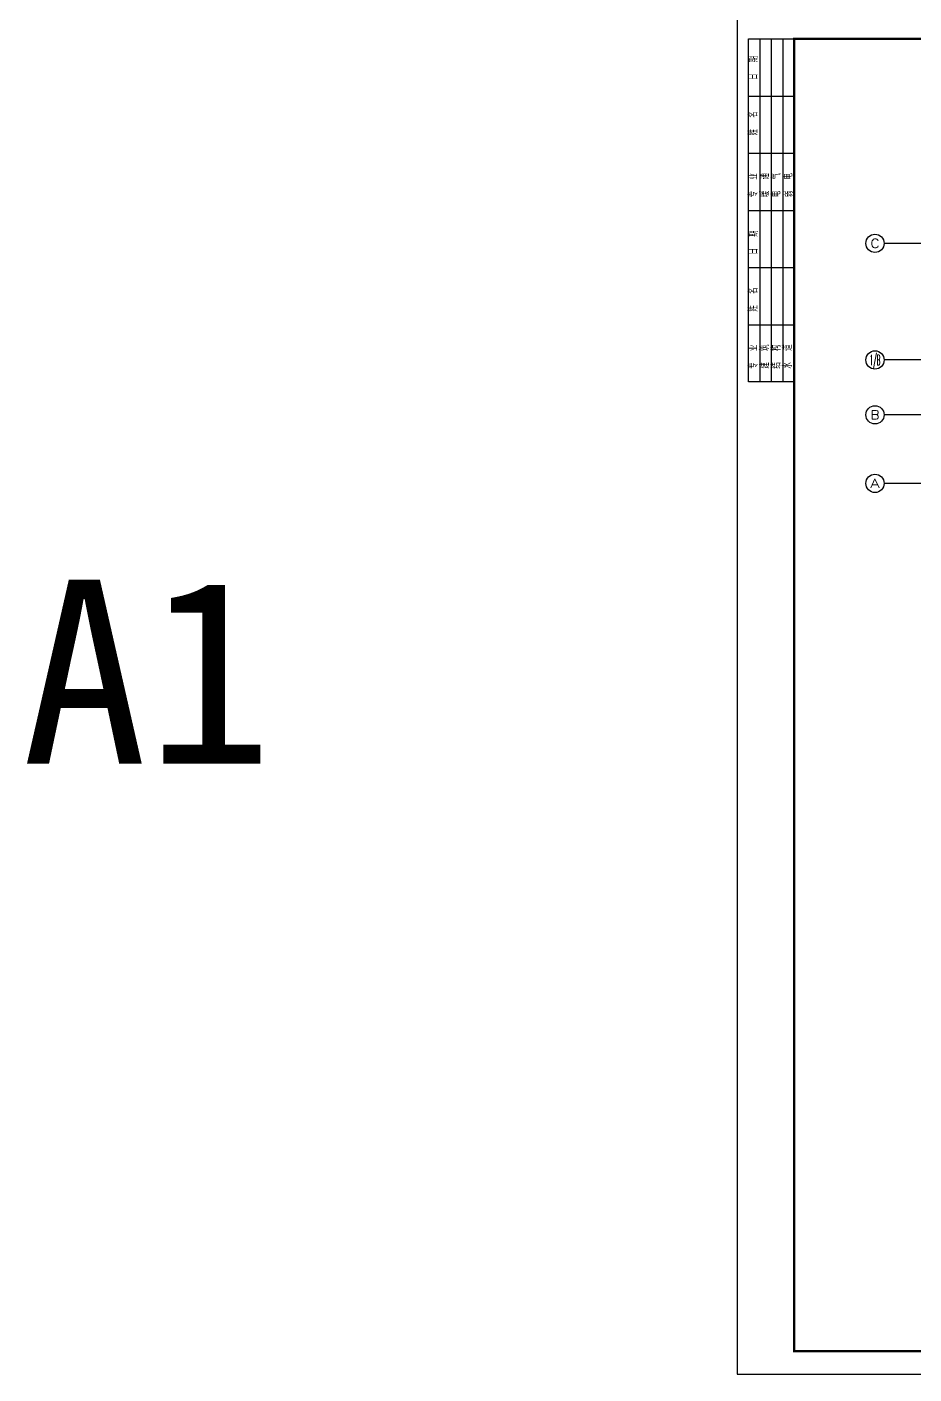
# Model space of a CAD drawing. Extents: x 28773 to 175644, y 7355 to 486294.
# Drawn here: x 39503 to 78284, y 127951 to 186876 of the extents above; entities that cross this region are included whole.
import ezdxf
from ezdxf.enums import TextEntityAlignment as Align

# ---------------------------------------------------------------- set-up
doc = ezdxf.new("R2010")
doc.units = 0
doc.header["$LTSCALE"] = 1000
doc.header["$MEASUREMENT"] = 0
for name, color, linetype in [('AXIS', 3, 'Continuous'), ('AXIS_TEXT', 7, 'Continuous'), ('PUB_TEXT', 7, 'Continuous'), ('TWT_TITLE', 7, 'Continuous')]:
    doc.layers.add(name, color=color, linetype=linetype)
doc.styles.add('_TCH_AXIS', font='complex_.ttf', dxfattribs={"bigfont": 'GBCBIG'})
doc.styles.add('_TCH_DYN', font='')
doc.styles.add('COMPLEX', font='COMPLEX')
doc.styles.get("Standard").update_dxf_attribs({"font": 'gbenor.shx', "bigfont": 'gbcbig.shx'})
doc.styles.get('_TCH_DYN').set_extended_font_data('SimSun')

# ---------------------------------------------------------------- blocks, each defined once
blk = doc.blocks.new('_AXISO')
blk.add_circle((0, 0), 0.5)
at = {"layer": 'AXIS_TEXT', "style": 'COMPLEX', "width": 1.041667}
blk.add_attdef('A', text='', height=0.56, dxfattribs=at).set_placement((-0.25, -0.28), (0.25, -0.28), align=Align.FIT)
blk = doc.blocks.new('$titleblk$00000094')
for p, q in [((-150, 20), (0, 20)), ((-150, 0), (-150, 20)), ((-125, 20), (-125, 0)), ((-100, 20), (-100, 0)), ((-75, 20), (-75, 0)), ((-50, 20), (-50, 0)), ((-25, 20), (-25, 0)), ((0, 20), (0, 0)), ((0, 15), (-150, 15)), ((0, 10), (-150, 10)), ((0, 5), (-150, 5))]:
    blk.add_line(p, q)
at = {"width": 0.8}
for s, p in [(' 专   业', (-145.93, 16)), (' 姓   名', (-120.93, 16)), (' 日   期', (-95.93, 16)), (' 专   业', (-70.93, 16)), (' 姓   名', (-43.85, 16)), (' 日   期', (-19.57, 16)), ('建   筑', (-144.19, 11)), ('暖   通', (-69.19, 11)), ('结   构', (-144.19, 6)), ('电   气', (-69.19, 6)), ('水   道', (-144.19, 1)), ('弱   电', (-69.19, 0.73))]:
    blk.add_text(s, height=3.5, rotation=0, dxfattribs=at).set_placement(p)

msp = doc.modelspace()

# ---------------------------------------------------------------- linework, layer by layer
at = {"layer": 'AXIS'}
for p, q in [((78986, 177410), (76976, 177410)), ((78986, 172310), (76976, 172310)), ((78986, 169910), (76976, 169910)), ((78986, 166910), (76976, 166910))]:
    msp.add_line(p, q, dxfattribs=at)
at = {"layer": 'TWT_TITLE'}
msp.add_lwpolyline([(70544, 127951), (154644, 127951), (154644, 187351), (70544, 187351)], close=True, dxfattribs=at)
at = {"layer": 'TWT_TITLE', "const_width": 100}
msp.add_lwpolyline([(73044, 128951), (153644, 128951), (153644, 186351), (73044, 186351)], close=True, dxfattribs=at)

# ---------------------------------------------------------------- block references
at = {"layer": 'AXIS'}
ref = msp.add_blockref('_AXISO', (76576, 177410), dxfattribs=dict(at, xscale=800, yscale=800, zscale=800))
ref.add_attrib('A', 'C', dxfattribs={"layer": 'AXIS_TEXT', "height": 406, "style": '_TCH_AXIS', "width": 0.948212}).set_placement((76384, 177207), (76769, 177207), align=Align.FIT)
ref = msp.add_blockref('_AXISO', (76576, 172310), dxfattribs=dict(at, xscale=800, yscale=800, zscale=800))
ref.add_attrib('A', '1/B', dxfattribs={"layer": 'AXIS_TEXT', "height": 452.5, "style": '_TCH_AXIS', "width": 0.35536}).set_placement((76350, 172084), (76803, 172084), align=Align.FIT)
ref = msp.add_blockref('_AXISO', (76576, 169910), dxfattribs=dict(at, xscale=800, yscale=800, zscale=800))
ref.add_attrib('A', 'B', dxfattribs={"layer": 'AXIS_TEXT', "height": 387, "style": '_TCH_AXIS'}).set_placement((76374, 169717), (76779, 169717), align=Align.FIT)
ref = msp.add_blockref('_AXISO', (76576, 166910), dxfattribs=dict(at, xscale=800, yscale=800, zscale=800))
ref.add_attrib('A', 'A', dxfattribs={"layer": 'AXIS_TEXT', "height": 396, "style": '_TCH_AXIS'}).set_placement((76378, 166712), (76774, 166712), align=Align.FIT)
at = {"layer": 'TWT_TITLE', "xscale": 100, "yscale": 100, "zscale": 100, "rotation": 90}
msp.add_blockref('$titleblk$00000094', (73044, 186351), dxfattribs=at)

# ---------------------------------------------------------------- texts
at = {"layer": 'PUB_TEXT', "style": '_TCH_DYN'}
msp.add_text('A1', height=8056.1, dxfattribs=at).set_placement((39273, 154644))

doc.saveas('drawing.dxf')
